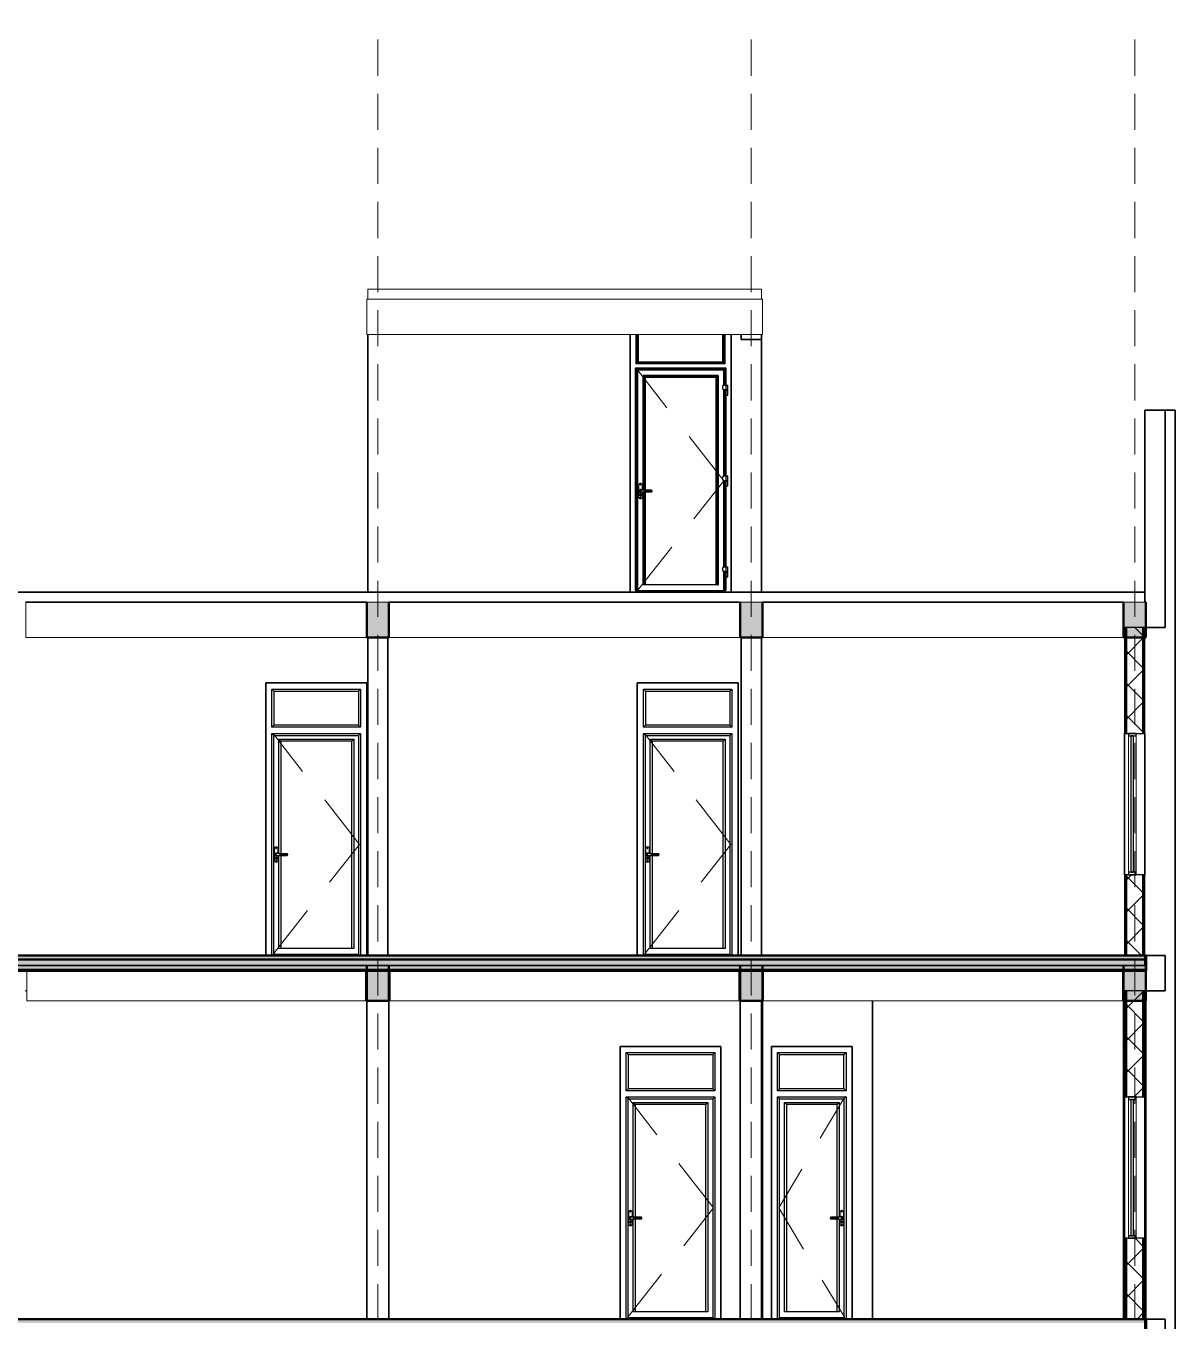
# Model space of a CAD drawing. Header units: millimetres. Extents: x -31177 to 39550, y -3751 to 20306.
# Drawn here: x 26163 to 37550, y 7480 to 20306 of the extents above; entities that cross this region are included whole.
import ezdxf

# ---------------------------------------------------------------- set-up
doc = ezdxf.new("R2010")
doc.units = ezdxf.units.MM
doc.linetypes.add('Centre', pattern=[2381.25, 476.25, -357.1875, 1190.625, -357.1875])
doc.linetypes.add('Hidden', pattern=[535.78125, 357.1875, -178.59375])
for name, color, linetype, lineweight in [('A-DOOR', 31, 'Continuous', 25), ('A-FLOR', 192, 'Continuous', 18), ('A-FLOR-HRAL', 11, 'Continuous', 18), ('A-FLOR-MCUT', 51, 'Continuous', 50), ('A-FLOR-PATT', 8, 'Continuous', 50), ('A-GLAZ', 151, 'Continuous', 25), ('A-WALL', 113, 'Continuous', 35), ('A-WALL-PATT', 111, 'Continuous', 25), ('S-BEAM', 12, 'Continuous', 18), ('S-COLS', 52, 'Continuous', 35), ('S-FNDN', 32, 'Continuous', 18), ('S-GRID', 1, 'Continuous', 9), ('S-STRS', 31, 'Continuous', 25)]:
    doc.layers.add(name, color=color, linetype=linetype, lineweight=lineweight)
pattern_1 = [(0, (4470.77, 5345.385), (304.8, 76.2), [25.146, -203.454, 25.146, -203.454, -1219.2]), (0, (4470.77, 5345.385), (304.8, 76.2), [-457.2, 25.146, -432.054, 25.146, -203.454, -533.4]), (0, (4470.77, 5345.385), (304.8, 76.2), [-1143, 25.146, -127.254, 25.146, -355.854]), (120, (4585.07, 5383.485), (-218.39114, 225.86454), [25.146, -203.454, 25.146, -203.454, -1219.2]), (120, (4585.07, 5383.485), (-218.39114, 225.86454), [-457.2, 25.146, -432.054, 25.146, -203.454, -533.4]), (120, (4585.07, 5383.485), (-218.39114, 225.86454), [-1143, 25.146, -127.254, 25.146, -355.854]), (240, (4623.17, 5535.885), (-86.40886, -302.06454), [25.146, -203.454, 25.146, -203.454, -1219.2]), (240, (4623.17, 5535.885), (-86.40886, -302.06454), [-457.2, 25.146, -432.054, 25.146, -203.454, -533.4]), (240, (4623.17, 5535.885), (-86.40886, -302.06454), [-1143, 25.146, -127.254, 25.146, -355.854])]
pattern_2 = [(45, (4470.77, 5345.39), (-159.099, 159.099), []), (135, (4470.77, 5345.39), (-159.099, -159.099), [])]

# ---------------------------------------------------------------- blocks, each defined once
blk = doc.blocks.new('CỬA 1 CÁNH EROWINDOW_có ô chết_ - D4_1000x2200-V8-MẶT CẮT 2-2')
at = {"layer": 'A-DOOR'}
for p, q in [((20471, 10139), (21349, 10139)), ((20471, 10139), (20491, 10119)), ((20471, 9761), (20471, 10139)), ((20471, 9761), (20471, 10139)), ((20471, 10139), (21349, 10139)), ((21329, 10119), (21349, 10139)), ((21349, 10139), (21349, 9761)), ((21349, 10139), (21349, 9761)), ((20491, 10119), (21329, 10119)), ((20491, 10119), (20491, 9781)), ((21329, 10119), (21329, 9781)), ((20491, 9781), (20471, 9761)), ((21349, 9761), (20471, 9761)), ((21349, 9761), (20471, 9761)), ((21329, 9781), (20491, 9781)), ((21329, 9781), (21349, 9761)), ((20491, 9680), (20471, 9700)), ((20471, 7500), (20471, 9700)), ((20471, 9700), (21349, 9700)), ((20471, 9700), (21349, 9700)), ((20471, 7500), (20471, 9700)), ((20491, 7500), (20491, 9680)), ((20491, 9680), (21329, 9680)), ((20559, 9624), (20539, 9644)), ((20539, 8513), (20539, 9644)), ((20539, 9644), (21281, 9644)), ((20539, 8513), (20539, 9644)), ((20539, 9644), (21281, 9644)), ((21261, 9624), (20559, 9624)), ((20559, 9624), (20559, 8508)), ((21261, 9624), (21281, 9644)), ((21261, 7571), (21261, 9624)), ((21281, 9644), (21281, 7571)), ((21281, 9644), (21281, 7571)), ((21329, 9680), (21349, 9700)), ((21329, 9680), (21329, 7500)), ((21349, 9700), (21349, 7500)), ((21349, 9700), (21349, 7500)), ((20493, 8555), (20493, 8445)), ((20509, 8460), (20509, 8471)), ((20511, 8473), (20515, 8473)), ((20539, 8513), (20513, 8513)), ((20538, 8509), (20513, 8509)), ((20513, 8491), (20538, 8491)), ((20513, 8487), (20539, 8487)), ((20517, 8471), (20517, 8460)), ((20533, 8513), (20533, 8555)), ((20533, 8445), (20533, 8487)), ((20548, 8504), (20538, 8509)), ((20538, 8491), (20548, 8496)), ((20549, 8508), (20539, 8513)), ((20539, 8487), (20549, 8492)), ((20539, 7571), (20539, 8487)), ((20539, 7571), (20539, 8487)), ((20619, 8504), (20548, 8504)), ((20548, 8496), (20619, 8496)), ((20619, 8508), (20549, 8508)), ((20549, 8492), (20619, 8492)), ((20559, 8492), (20559, 7571)), ((20510, 8453), (20510, 8458)), ((20510, 8458), (20510, 8453)), ((20516, 8458), (20516, 8453)), ((20516, 8453), (20516, 8458)), ((21281, 7571), (20539, 7571)), ((20491, 7515), (21329, 7515))]:
    blk.add_line(p, q, dxfattribs=at)
at = {"layer": 'A-DOOR', "linetype": 'Centre', "lineweight": 18}
for p, q in [((20483, 9700), (21337, 8600)), ((21337, 8600), (20483, 7515))]:
    blk.add_line(p, q, dxfattribs=at)
at = {"layer": 'A-DOOR', "flags": 128}
for points in [[(20513, 8513), (20512, 8513), (20512, 8513), (20511, 8513), (20511, 8513), (20510, 8513), (20510, 8513), (20509, 8512), (20509, 8512), (20508, 8512), (20508, 8512), (20507, 8512), (20507, 8512), (20507, 8511), (20506, 8511), (20506, 8511), (20505, 8510), (20505, 8510), (20504, 8510), (20504, 8509), (20504, 8509), (20503, 8509), (20503, 8508), (20503, 8508), (20502, 8507), (20502, 8507), (20502, 8507), (20502, 8506), (20501, 8506), (20501, 8505), (20501, 8505), (20501, 8504), (20501, 8504), (20500, 8503), (20500, 8503), (20500, 8502), (20500, 8502), (20500, 8501), (20500, 8501), (20500, 8500), (20500, 8500), (20500, 8499), (20500, 8499), (20500, 8498), (20500, 8498), (20500, 8497), (20500, 8497), (20501, 8496), (20501, 8496), (20501, 8495), (20501, 8495), (20501, 8494), (20502, 8494), (20502, 8493), (20502, 8493), (20502, 8492), (20503, 8492), (20503, 8492), (20503, 8491), (20504, 8491), (20504, 8490), (20505, 8490), (20505, 8490), (20505, 8489), (20506, 8489), (20506, 8489), (20507, 8489), (20507, 8488), (20508, 8488), (20508, 8488), (20509, 8488), (20509, 8488), (20510, 8487), (20510, 8487), (20511, 8487), (20511, 8487), (20512, 8487), (20512, 8487), (20513, 8487), (20513, 8487)], [(20619, 8492), (20619, 8492), (20620, 8492), (20620, 8492), (20620, 8492), (20621, 8492), (20621, 8492), (20621, 8492), (20622, 8492), (20622, 8493), (20622, 8493), (20622, 8493), (20623, 8493), (20623, 8493), (20623, 8493), (20624, 8493), (20624, 8494), (20624, 8494), (20624, 8494), (20625, 8494), (20625, 8494), (20625, 8495), (20625, 8495), (20625, 8495), (20626, 8495), (20626, 8496), (20626, 8496), (20626, 8496), (20626, 8497), (20626, 8497), (20626, 8497), (20627, 8497), (20627, 8498), (20627, 8498), (20627, 8498), (20627, 8499), (20627, 8499), (20627, 8499), (20627, 8500), (20627, 8500), (20627, 8500), (20627, 8501), (20627, 8501), (20627, 8501), (20627, 8502), (20627, 8502), (20627, 8502), (20627, 8502), (20627, 8503), (20626, 8503), (20626, 8503), (20626, 8504), (20626, 8504), (20626, 8504), (20626, 8504), (20625, 8505), (20625, 8505), (20625, 8505), (20625, 8505), (20625, 8506), (20624, 8506), (20624, 8506), (20624, 8506), (20624, 8507), (20623, 8507), (20623, 8507), (20623, 8507), (20623, 8507), (20622, 8507), (20622, 8507), (20622, 8508), (20621, 8508), (20621, 8508), (20621, 8508), (20620, 8508), (20620, 8508), (20620, 8508), (20619, 8508), (20619, 8508), (20619, 8508)]]:
    blk.add_lwpolyline(points, dxfattribs=at)
at = {"layer": 'A-DOOR'}
for centre, radius, start, end in [((20513, 8555), 20, 0, 180), ((20513, 8500), 15, 59.6784, 180), ((20513, 8500), 15, 180, 300.3216), ((20513, 8500), 15, 129.4693, 135), ((20513, 8500), 15, 225, 230.5307), ((20513, 8500), 8.66, 90, 270), ((20513, 8500), 15, 114.4972, 120), ((20513, 8500), 15, 240, 245.5028), ((20513, 8500), 15, 99.6105, 105), ((20513, 8500), 15, 255, 260.3895), ((20511, 8471), 2.04, 90, 180), ((20513, 8563), 3, 0, 180), ((20513, 8563), 3, 180, 0), ((20513, 8500), 3.02, 0, 180), ((20513, 8500), 3.02, 180, 0), ((20513, 8500), 15, 84.7698, 90), ((20513, 8500), 15, 270, 275.2302), ((20513, 8500), 3.02, 30, 45), ((20513, 8500), 3.02, 315, 330), ((20515, 8471), 2.04, 0, 90), ((20513, 8500), 15, 69.9569, 75), ((20513, 8500), 15, 285, 290.0431), ((20619, 8500), 3.66, 270, 90), ((20513, 8445), 20, 180, 0), ((20510, 8460), 1.99, 180, 268.9596), ((20510, 8460), 1.99, 224.4798, 268.9596), ((20513, 8438), 3, 0, 180), ((20513, 8438), 3, 180, 0), ((20513, 8453), 2.5, 180, 0), ((20516, 8460), 1.99, 271.0404, 0), ((20516, 8460), 1.99, 271.0404, 315.5202)]:
    blk.add_arc(centre, radius, start, end, dxfattribs=at)
for points in [[(20539, 8513), (20539, 8513), (20539, 8513), (20538, 8511), (20538, 8509), (20538, 8509)], [(20539, 8487), (20539, 8487), (20539, 8487), (20538, 8489), (20538, 8491), (20538, 8491)], [(20549, 8508), (20549, 8508), (20549, 8508), (20548, 8506), (20548, 8504), (20548, 8504)], [(20549, 8492), (20549, 8492), (20549, 8492), (20548, 8494), (20548, 8496), (20548, 8496)]]:
    blk.add_open_spline(points, degree=3, dxfattribs=at)
blk = doc.blocks.new('CỬA 1 CÁNH EROWINDOW_có ô chết_ - D5_800x2200-2361260-MẶT CẮT 2-2')
at = {"layer": 'A-DOOR'}
for p, q in [((33611, 2639), (34289, 2639)), ((33611, 2639), (33631, 2619)), ((33611, 2261), (33611, 2639)), ((33611, 2639), (34289, 2639)), ((33611, 2261), (33611, 2639)), ((33631, 2281), (33631, 2619)), ((33631, 2619), (34269, 2619)), ((34269, 2619), (34289, 2639)), ((34269, 2281), (34269, 2619)), ((34289, 2639), (34289, 2261)), ((34289, 2639), (34289, 2261)), ((33611, 2261), (33631, 2281)), ((34289, 2261), (33611, 2261)), ((34289, 2261), (33611, 2261)), ((33611, 2200), (34289, 2200)), ((33611, 2200), (33631, 2180)), ((33611, 0), (33611, 2200)), ((33611, 2200), (34289, 2200)), ((33611, 0), (33611, 2200)), ((34269, 2281), (33631, 2281)), ((34289, 2261), (34269, 2281)), ((34289, 2200), (34269, 2180)), ((34289, 2200), (34289, 0)), ((34289, 2200), (34289, 0)), ((33631, 2180), (34269, 2180)), ((33631, 0), (33631, 2180)), ((33679, 2144), (34221, 2144)), ((33679, 2144), (33699, 2124)), ((33679, 71), (33679, 2144)), ((33679, 2144), (34221, 2144)), ((33679, 71), (33679, 2144)), ((34201, 2124), (33699, 2124)), ((33699, 2124), (33699, 71)), ((34221, 2144), (34201, 2124)), ((34201, 1008), (34201, 2124)), ((34221, 2144), (34221, 1013)), ((34221, 2144), (34221, 1013)), ((34269, 2180), (34269, 0)), ((34227, 1055), (34227, 1013)), ((34267, 945), (34267, 1055)), ((34211, 1008), (34141, 1008)), ((34212, 1004), (34141, 1004)), ((34141, 996), (34212, 996)), ((34141, 992), (34211, 992)), ((34201, 71), (34201, 992)), ((34221, 1013), (34211, 1008)), ((34211, 992), (34221, 987)), ((34222, 1009), (34212, 1004)), ((34212, 996), (34222, 991)), ((34247, 1013), (34221, 1013)), ((34221, 987), (34247, 987)), ((34221, 987), (34221, 71)), ((34221, 987), (34221, 71)), ((34247, 1009), (34222, 1009)), ((34222, 991), (34247, 991)), ((34227, 987), (34227, 945)), ((34243, 960), (34243, 971)), ((34244, 953), (34244, 958)), ((34244, 958), (34244, 953)), ((34245, 973), (34249, 973)), ((34250, 958), (34250, 953)), ((34250, 953), (34250, 958)), ((34251, 971), (34251, 960)), ((33631, 15), (34269, 15)), ((34221, 71), (33679, 71))]:
    blk.add_line(p, q, dxfattribs=at)
at = {"layer": 'A-DOOR', "linetype": 'Centre', "lineweight": 18}
for p, q in [((34277, 2200), (33623, 1100)), ((33623, 1100), (34277, 15))]:
    blk.add_line(p, q, dxfattribs=at)
at = {"layer": 'A-DOOR', "flags": 128}
for points in [[(34141, 1008), (34141, 1008), (34140, 1008), (34140, 1008), (34140, 1008), (34139, 1008), (34139, 1008), (34139, 1008), (34138, 1008), (34138, 1007), (34138, 1007), (34138, 1007), (34137, 1007), (34137, 1007), (34137, 1007), (34136, 1007), (34136, 1006), (34136, 1006), (34136, 1006), (34135, 1006), (34135, 1006), (34135, 1005), (34135, 1005), (34135, 1005), (34134, 1005), (34134, 1004), (34134, 1004), (34134, 1004), (34134, 1003), (34134, 1003), (34134, 1003), (34133, 1003), (34133, 1002), (34133, 1002), (34133, 1002), (34133, 1001), (34133, 1001), (34133, 1001), (34133, 1000), (34133, 1000), (34133, 1000), (34133, 999), (34133, 999), (34133, 999), (34133, 998), (34133, 998), (34133, 998), (34133, 998), (34133, 997), (34134, 997), (34134, 997), (34134, 996), (34134, 996), (34134, 996), (34134, 996), (34135, 995), (34135, 995), (34135, 995), (34135, 995), (34135, 994), (34136, 994), (34136, 994), (34136, 994), (34136, 993), (34137, 993), (34137, 993), (34137, 993), (34137, 993), (34138, 993), (34138, 993), (34138, 992), (34139, 992), (34139, 992), (34139, 992), (34140, 992), (34140, 992), (34140, 992), (34141, 992), (34141, 992), (34141, 992)], [(34247, 987), (34248, 987), (34248, 987), (34249, 987), (34249, 987), (34250, 987), (34250, 987), (34251, 988), (34251, 988), (34252, 988), (34252, 988), (34253, 988), (34253, 988), (34253, 989), (34254, 989), (34254, 989), (34255, 990), (34255, 990), (34256, 990), (34256, 991), (34256, 991), (34257, 991), (34257, 992), (34257, 992), (34258, 993), (34258, 993), (34258, 993), (34258, 994), (34259, 994), (34259, 995), (34259, 995), (34259, 996), (34259, 996), (34260, 997), (34260, 997), (34260, 998), (34260, 998), (34260, 999), (34260, 999), (34260, 1000), (34260, 1000), (34260, 1001), (34260, 1001), (34260, 1002), (34260, 1002), (34260, 1003), (34260, 1003), (34259, 1004), (34259, 1004), (34259, 1005), (34259, 1005), (34259, 1006), (34258, 1006), (34258, 1007), (34258, 1007), (34258, 1008), (34257, 1008), (34257, 1008), (34257, 1009), (34256, 1009), (34256, 1010), (34255, 1010), (34255, 1010), (34255, 1011), (34254, 1011), (34254, 1011), (34253, 1011), (34253, 1012), (34252, 1012), (34252, 1012), (34251, 1012), (34251, 1012), (34250, 1013), (34250, 1013), (34249, 1013), (34249, 1013), (34248, 1013), (34248, 1013), (34247, 1013), (34247, 1013)]]:
    blk.add_lwpolyline(points, dxfattribs=at)
at = {"layer": 'A-DOOR'}
for centre, radius, start, end in [((34247, 1055), 20, 0, 180), ((34247, 1063), 3, 360, 180), ((34247, 1063), 3, 180, 0), ((34141, 1000), 3.66, 90, 270), ((34247, 945), 20, 180, 360), ((34247, 1000), 15, 0, 120.3216), ((34247, 1000), 15, 239.6784, 0), ((34247, 1000), 15, 105, 110.0431), ((34247, 1000), 15, 249.9569, 255), ((34245, 971), 2.04, 90, 180), ((34244, 960), 1.99, 180, 268.9596), ((34244, 960), 1.99, 224.4798, 268.9596), ((34247, 1000), 3.02, 0, 180), ((34247, 1000), 3.02, 135, 150), ((34247, 1000), 3.02, 180, 0), ((34247, 1000), 3.02, 210, 225), ((34247, 953), 2.5, 180, 0), ((34247, 938), 3, 0, 180), ((34247, 938), 3, 180, 0), ((34247, 1000), 15, 90, 95.2302), ((34247, 1000), 15, 264.7698, 270), ((34247, 1000), 8.66, 270, 90), ((34249, 971), 2.04, 0, 90), ((34247, 1000), 15, 75.2401, 80.3895), ((34247, 1000), 15, 279.6105, 284.7599), ((34250, 960), 1.99, 271.0404, 0), ((34250, 960), 1.99, 271.0404, 315.5202), ((34247, 1000), 15, 60, 65.5028), ((34247, 1000), 15, 294.4972, 300), ((34247, 1000), 15, 45, 50.5307), ((34247, 1000), 15, 309.4693, 315)]:
    blk.add_arc(centre, radius, start, end, dxfattribs=at)
for points in [[(34212, 1004), (34212, 1004), (34212, 1005), (34212, 1006), (34211, 1008), (34211, 1008), (34211, 1008)], [(34212, 996), (34212, 996), (34212, 995), (34212, 994), (34211, 992), (34211, 992), (34211, 992)], [(34222, 1009), (34222, 1009), (34222, 1010), (34222, 1011), (34221, 1013), (34221, 1013), (34221, 1013)], [(34222, 991), (34222, 991), (34222, 990), (34222, 989), (34221, 987), (34221, 987), (34221, 987)]]:
    blk.add_open_spline(points, degree=3, knots=[0, 0, 0, 0, 0.166667, 0.333333, 0.666667, 1, 1, 1, 1], dxfattribs=at)
blk = doc.blocks.new('CỬA 1 CÁNH EROWINDOW_có ô chết_ - D4_1000x2200-V12-MẶT CẮT 2-2')
at = {"layer": 'A-DOOR'}
for p, q in [((32281, 13739), (33159, 13739)), ((32281, 13739), (32301, 13719)), ((32281, 13361), (32281, 13739)), ((32281, 13361), (32281, 13739)), ((32281, 13739), (33159, 13739)), ((33139, 13719), (33159, 13739)), ((33159, 13739), (33159, 13361)), ((33159, 13739), (33159, 13361)), ((32301, 13719), (33139, 13719)), ((32301, 13719), (32301, 13381)), ((33139, 13719), (33139, 13381)), ((32301, 13381), (32281, 13361)), ((33159, 13361), (32281, 13361)), ((33159, 13361), (32281, 13361)), ((33139, 13381), (32301, 13381)), ((33139, 13381), (33159, 13361)), ((32301, 13280), (32281, 13300)), ((32281, 11100), (32281, 13300)), ((32281, 13300), (33159, 13300)), ((32281, 13300), (33159, 13300)), ((32281, 11100), (32281, 13300)), ((32301, 11100), (32301, 13280)), ((32301, 13280), (33139, 13280)), ((32369, 13224), (32349, 13244)), ((32349, 12113), (32349, 13244)), ((32349, 13244), (33091, 13244)), ((32349, 12113), (32349, 13244)), ((32349, 13244), (33091, 13244)), ((33071, 13224), (32369, 13224)), ((32369, 13224), (32369, 12108)), ((33071, 13224), (33091, 13244)), ((33071, 11171), (33071, 13224)), ((33091, 13244), (33091, 11171)), ((33091, 13244), (33091, 11171)), ((33139, 13280), (33159, 13300)), ((33139, 13280), (33139, 11100)), ((33159, 13300), (33159, 11100)), ((33159, 13300), (33159, 11100)), ((32303, 12155), (32303, 12045)), ((32319, 12060), (32319, 12071)), ((32320, 12053), (32320, 12058)), ((32320, 12058), (32320, 12053)), ((32321, 12073), (32325, 12073)), ((32349, 12113), (32323, 12113)), ((32348, 12109), (32323, 12109)), ((32323, 12091), (32348, 12091)), ((32323, 12087), (32349, 12087)), ((32326, 12058), (32326, 12053)), ((32326, 12053), (32326, 12058)), ((32327, 12071), (32327, 12060)), ((32343, 12113), (32343, 12155)), ((32343, 12045), (32343, 12087)), ((32358, 12104), (32348, 12109)), ((32348, 12091), (32358, 12096)), ((32359, 12108), (32349, 12113)), ((32349, 12087), (32359, 12092)), ((32349, 11171), (32349, 12087)), ((32349, 11171), (32349, 12087)), ((32429, 12104), (32358, 12104)), ((32358, 12096), (32429, 12096)), ((32429, 12108), (32359, 12108)), ((32359, 12092), (32429, 12092)), ((32369, 12092), (32369, 11171)), ((33091, 11171), (32349, 11171)), ((32301, 11115), (33139, 11115))]:
    blk.add_line(p, q, dxfattribs=at)
at = {"layer": 'A-DOOR', "linetype": 'Centre', "lineweight": 18}
for p, q in [((32293, 13300), (33147, 12200)), ((33147, 12200), (32293, 11115))]:
    blk.add_line(p, q, dxfattribs=at)
at = {"layer": 'A-DOOR', "flags": 128}
for points in [[(32323, 12113), (32322, 12113), (32322, 12113), (32321, 12113), (32321, 12113), (32320, 12113), (32320, 12113), (32319, 12112), (32319, 12112), (32318, 12112), (32318, 12112), (32317, 12112), (32317, 12112), (32317, 12111), (32316, 12111), (32316, 12111), (32315, 12110), (32315, 12110), (32314, 12110), (32314, 12109), (32314, 12109), (32313, 12109), (32313, 12108), (32313, 12108), (32312, 12107), (32312, 12107), (32312, 12107), (32312, 12106), (32311, 12106), (32311, 12105), (32311, 12105), (32311, 12104), (32311, 12104), (32310, 12103), (32310, 12103), (32310, 12102), (32310, 12102), (32310, 12101), (32310, 12101), (32310, 12100), (32310, 12100), (32310, 12099), (32310, 12099), (32310, 12098), (32310, 12098), (32310, 12097), (32310, 12097), (32311, 12096), (32311, 12096), (32311, 12095), (32311, 12095), (32311, 12094), (32312, 12094), (32312, 12093), (32312, 12093), (32312, 12092), (32313, 12092), (32313, 12092), (32313, 12091), (32314, 12091), (32314, 12090), (32315, 12090), (32315, 12090), (32315, 12089), (32316, 12089), (32316, 12089), (32317, 12089), (32317, 12088), (32318, 12088), (32318, 12088), (32319, 12088), (32319, 12088), (32320, 12087), (32320, 12087), (32321, 12087), (32321, 12087), (32322, 12087), (32322, 12087), (32323, 12087), (32323, 12087)], [(32429, 12092), (32429, 12092), (32430, 12092), (32430, 12092), (32430, 12092), (32431, 12092), (32431, 12092), (32431, 12092), (32432, 12092), (32432, 12093), (32432, 12093), (32432, 12093), (32433, 12093), (32433, 12093), (32433, 12093), (32434, 12093), (32434, 12094), (32434, 12094), (32434, 12094), (32435, 12094), (32435, 12094), (32435, 12095), (32435, 12095), (32435, 12095), (32436, 12095), (32436, 12096), (32436, 12096), (32436, 12096), (32436, 12097), (32436, 12097), (32436, 12097), (32437, 12097), (32437, 12098), (32437, 12098), (32437, 12098), (32437, 12099), (32437, 12099), (32437, 12099), (32437, 12100), (32437, 12100), (32437, 12100), (32437, 12101), (32437, 12101), (32437, 12101), (32437, 12102), (32437, 12102), (32437, 12102), (32437, 12102), (32437, 12103), (32436, 12103), (32436, 12103), (32436, 12104), (32436, 12104), (32436, 12104), (32436, 12104), (32435, 12105), (32435, 12105), (32435, 12105), (32435, 12105), (32435, 12106), (32434, 12106), (32434, 12106), (32434, 12106), (32434, 12107), (32433, 12107), (32433, 12107), (32433, 12107), (32433, 12107), (32432, 12107), (32432, 12107), (32432, 12108), (32431, 12108), (32431, 12108), (32431, 12108), (32430, 12108), (32430, 12108), (32430, 12108), (32429, 12108), (32429, 12108), (32429, 12108)]]:
    blk.add_lwpolyline(points, dxfattribs=at)
at = {"layer": 'A-DOOR'}
for centre, radius, start, end in [((32323, 12155), 20, 0, 180), ((32323, 12100), 15, 59.6784, 180), ((32323, 12100), 15, 180, 300.3216), ((32323, 12100), 15, 129.4693, 135), ((32323, 12100), 15, 225, 230.5307), ((32323, 12100), 8.66, 90, 270), ((32323, 12100), 15, 114.4972, 120), ((32323, 12100), 15, 240, 245.5028), ((32323, 12100), 15, 99.6105, 105), ((32323, 12100), 15, 255, 260.3895), ((32321, 12071), 2.04, 90, 180), ((32320, 12060), 1.99, 180, 268.9596), ((32320, 12060), 1.99, 224.4798, 268.9596), ((32323, 12163), 3, 0, 180), ((32323, 12163), 3, 180, 0), ((32323, 12100), 3.02, 0, 180), ((32323, 12100), 3.02, 180, 0), ((32323, 12100), 15, 84.7698, 90), ((32323, 12100), 15, 270, 275.2302), ((32323, 12100), 3.02, 30, 45), ((32323, 12100), 3.02, 315, 330), ((32325, 12071), 2.04, 0, 90), ((32326, 12060), 1.99, 271.0404, 0), ((32326, 12060), 1.99, 271.0404, 315.5202), ((32323, 12100), 15, 70.1453, 75), ((32323, 12100), 15, 285, 289.8547), ((32429, 12100), 3.66, 270, 90), ((32323, 12045), 20, 180, 0), ((32323, 12038), 3, 0, 180), ((32323, 12038), 3, 180, 0), ((32323, 12053), 2.5, 180, 0)]:
    blk.add_arc(centre, radius, start, end, dxfattribs=at)
for points in [[(32349, 12113), (32349, 12113), (32349, 12113), (32348, 12111), (32348, 12109), (32348, 12109)], [(32349, 12087), (32349, 12087), (32349, 12087), (32348, 12089), (32348, 12091), (32348, 12091)], [(32359, 12108), (32359, 12108), (32359, 12108), (32358, 12106), (32358, 12104), (32358, 12104)], [(32359, 12092), (32359, 12092), (32359, 12092), (32358, 12094), (32358, 12096), (32358, 12096)]]:
    blk.add_open_spline(points, degree=3, dxfattribs=at)
blk = doc.blocks.new('Railing - 150mm-V13-MẶT CẮT 2-2')
at = {"layer": 'A-FLOR-HRAL'}
blk.add_line((33240, 14550), (33237, 14550), dxfattribs=at)
blk = doc.blocks.new('Railing - Railing-2370603-MẶT CẮT 2-2')
blk.add_blockref('Railing - 150mm-V13-MẶT CẮT 2-2', (0, 0))
blk = doc.blocks.new('CỬA 1 CÁNH EROWINDOW_có ô chết_ - D4_1000x2200-V14-MẶT CẮT 2-2')
at = {"layer": 'A-DOOR'}
for p, q in [((32211, 16961), (32211, 17250)), ((32211, 16961), (32211, 17250)), ((32221, 17250), (32221, 16971)), ((32231, 17250), (32231, 16981)), ((33069, 16981), (33069, 17250)), ((33079, 16971), (33079, 17250)), ((33089, 17250), (33089, 16961)), ((33089, 17250), (33089, 16961)), ((33089, 16961), (32211, 16961)), ((33089, 16961), (32211, 16961)), ((32231, 16981), (32221, 16971)), ((32221, 16971), (33079, 16971)), ((32231, 16981), (33069, 16981)), ((33069, 16981), (33079, 16971)), ((32203, 16920), (33097, 16920)), ((32203, 16920), (32213, 16910)), ((32203, 14715), (32203, 16920)), ((33087, 16910), (32213, 16910)), ((32213, 16910), (32213, 14715)), ((32223, 16900), (33077, 16900)), ((32223, 14715), (32223, 16900)), ((33077, 16900), (32223, 16900)), ((32223, 16900), (32223, 14715)), ((32279, 15713), (32279, 16844)), ((33021, 16844), (32279, 16844)), ((32279, 15713), (32279, 16844)), ((32279, 16844), (33021, 16844)), ((32299, 16824), (32289, 16834)), ((32289, 16834), (32289, 15708)), ((32289, 16834), (33011, 16834)), ((32299, 16824), (32299, 15708)), ((33001, 16824), (32299, 16824)), ((33001, 16824), (33011, 16834)), ((33001, 14771), (33001, 16824)), ((33011, 16834), (33011, 14771)), ((33021, 14771), (33021, 16844)), ((33021, 16844), (33021, 14771)), ((33077, 16900), (33077, 16750)), ((33077, 16750), (33077, 16900)), ((33097, 16920), (33087, 16910)), ((33087, 16910), (33087, 16750)), ((33097, 16920), (33097, 16750)), ((33067, 16712), (33067, 16740)), ((33077, 16750), (33117, 16750)), ((33117, 16702), (33077, 16702)), ((33077, 16702), (33077, 15850)), ((33077, 15850), (33077, 16702)), ((33087, 16702), (33087, 15850)), ((33097, 16750), (33097, 16702)), ((33097, 16702), (33097, 15850)), ((33097, 16698), (33097, 16650)), ((33097, 16698), (33117, 16698)), ((33099, 16702), (33099, 16698)), ((33114, 16698), (33114, 16702)), ((33117, 16702), (33117, 16750)), ((33117, 16650), (33117, 16698)), ((33097, 16650), (33117, 16650)), ((33067, 15812), (33067, 15840)), ((33077, 15850), (33117, 15850)), ((33117, 15802), (33077, 15802)), ((33077, 15802), (33077, 14950)), ((33077, 14950), (33077, 15802)), ((33087, 15802), (33087, 14950)), ((33097, 15850), (33097, 15802)), ((33097, 15802), (33097, 14950)), ((33097, 15798), (33097, 15750)), ((33097, 15798), (33117, 15798)), ((33099, 15802), (33099, 15798)), ((33114, 15798), (33114, 15802)), ((33117, 15802), (33117, 15850)), ((33117, 15750), (33117, 15798)), ((32233, 15755), (32233, 15645)), ((32249, 15660), (32249, 15671)), ((32250, 15653), (32250, 15658)), ((32250, 15658), (32250, 15653)), ((32251, 15673), (32255, 15673)), ((32279, 15713), (32253, 15713)), ((32278, 15709), (32253, 15709)), ((32253, 15691), (32278, 15691)), ((32253, 15687), (32279, 15687)), ((32256, 15658), (32256, 15653)), ((32256, 15653), (32256, 15658)), ((32257, 15671), (32257, 15660)), ((32273, 15713), (32273, 15755)), ((32273, 15645), (32273, 15687)), ((32288, 15704), (32278, 15709)), ((32278, 15691), (32288, 15696)), ((32289, 15708), (32279, 15713)), ((32279, 15687), (32289, 15692)), ((32279, 14771), (32279, 15687)), ((32279, 14771), (32279, 15687)), ((32359, 15704), (32288, 15704)), ((32288, 15696), (32359, 15696)), ((32359, 15708), (32289, 15708)), ((32289, 15692), (32359, 15692)), ((32289, 15692), (32289, 14771)), ((32299, 15692), (32299, 14771)), ((33097, 15750), (33117, 15750)), ((33067, 14912), (33067, 14940)), ((33077, 14950), (33117, 14950)), ((33117, 14902), (33077, 14902)), ((33077, 14902), (33077, 14715)), ((33077, 14715), (33077, 14902)), ((33087, 14902), (33087, 14715)), ((33097, 14950), (33097, 14902)), ((33097, 14902), (33097, 14715)), ((33097, 14898), (33097, 14850)), ((33097, 14898), (33117, 14898)), ((33099, 14902), (33099, 14898)), ((33114, 14898), (33114, 14902)), ((33117, 14902), (33117, 14950)), ((33117, 14850), (33117, 14898)), ((32289, 14771), (32279, 14771)), ((33021, 14771), (32279, 14771)), ((33011, 14771), (33021, 14771)), ((33097, 14850), (33117, 14850)), ((32213, 14715), (32203, 14715)), ((32211, 14700), (32211, 14715)), ((32213, 14715), (32223, 14715)), ((32223, 14715), (33077, 14715)), ((32231, 14715), (32231, 14700)), ((33069, 14715), (33069, 14700)), ((33087, 14715), (33077, 14715)), ((33097, 14715), (33087, 14715)), ((33089, 14715), (33089, 14700))]:
    blk.add_line(p, q, dxfattribs=at)
at = {"layer": 'A-DOOR', "linetype": 'Centre', "lineweight": 18}
for p, q in [((32223, 16900), (33077, 15800)), ((33077, 15800), (32223, 14715))]:
    blk.add_line(p, q, dxfattribs=at)
at = {"layer": 'A-DOOR', "flags": 128}
for points in [[(32253, 15713), (32252, 15713), (32252, 15713), (32251, 15713), (32251, 15713), (32250, 15713), (32250, 15713), (32249, 15712), (32249, 15712), (32248, 15712), (32248, 15712), (32247, 15712), (32247, 15712), (32247, 15711), (32246, 15711), (32246, 15711), (32245, 15710), (32245, 15710), (32244, 15710), (32244, 15709), (32244, 15709), (32243, 15709), (32243, 15708), (32243, 15708), (32242, 15707), (32242, 15707), (32242, 15707), (32242, 15706), (32241, 15706), (32241, 15705), (32241, 15705), (32241, 15704), (32241, 15704), (32240, 15703), (32240, 15703), (32240, 15702), (32240, 15702), (32240, 15701), (32240, 15701), (32240, 15700), (32240, 15700), (32240, 15699), (32240, 15699), (32240, 15698), (32240, 15698), (32240, 15697), (32240, 15697), (32241, 15696), (32241, 15696), (32241, 15695), (32241, 15695), (32241, 15694), (32242, 15694), (32242, 15693), (32242, 15693), (32242, 15692), (32243, 15692), (32243, 15692), (32243, 15691), (32244, 15691), (32244, 15690), (32245, 15690), (32245, 15690), (32245, 15689), (32246, 15689), (32246, 15689), (32247, 15689), (32247, 15688), (32248, 15688), (32248, 15688), (32249, 15688), (32249, 15688), (32250, 15687), (32250, 15687), (32251, 15687), (32251, 15687), (32252, 15687), (32252, 15687), (32253, 15687), (32253, 15687)], [(32359, 15692), (32359, 15692), (32360, 15692), (32360, 15692), (32360, 15692), (32361, 15692), (32361, 15692), (32361, 15692), (32362, 15692), (32362, 15693), (32362, 15693), (32362, 15693), (32363, 15693), (32363, 15693), (32363, 15693), (32364, 15693), (32364, 15694), (32364, 15694), (32364, 15694), (32365, 15694), (32365, 15694), (32365, 15695), (32365, 15695), (32365, 15695), (32366, 15695), (32366, 15696), (32366, 15696), (32366, 15696), (32366, 15697), (32366, 15697), (32366, 15697), (32367, 15697), (32367, 15698), (32367, 15698), (32367, 15698), (32367, 15699), (32367, 15699), (32367, 15699), (32367, 15700), (32367, 15700), (32367, 15700), (32367, 15701), (32367, 15701), (32367, 15701), (32367, 15702), (32367, 15702), (32367, 15702), (32367, 15702), (32367, 15703), (32366, 15703), (32366, 15703), (32366, 15704), (32366, 15704), (32366, 15704), (32366, 15704), (32365, 15705), (32365, 15705), (32365, 15705), (32365, 15705), (32365, 15706), (32364, 15706), (32364, 15706), (32364, 15706), (32364, 15707), (32363, 15707), (32363, 15707), (32363, 15707), (32363, 15707), (32362, 15707), (32362, 15707), (32362, 15708), (32361, 15708), (32361, 15708), (32361, 15708), (32360, 15708), (32360, 15708), (32360, 15708), (32359, 15708), (32359, 15708), (32359, 15708)]]:
    blk.add_lwpolyline(points, dxfattribs=at)
at = {"layer": 'A-DOOR'}
for centre, radius, start, end in [((33077, 16740), 10, 90, 180), ((33077, 16740), 10, 150, 180), ((33077, 16712), 10, 180, 270), ((33077, 16712), 10, 195, 225), ((33077, 15840), 10, 90, 180), ((33077, 15840), 10, 150, 180), ((33077, 15812), 10, 180, 270), ((33077, 15812), 10, 195, 225), ((32253, 15755), 20, 0, 180), ((32253, 15700), 15, 59.6784, 180), ((32253, 15700), 15, 180, 300.3216), ((32253, 15700), 15, 129.4693, 135), ((32253, 15700), 15, 225, 230.5307), ((32253, 15700), 8.66, 90, 270), ((32253, 15700), 15, 114.4972, 120), ((32253, 15700), 15, 240, 245.5028), ((32253, 15700), 15, 99.6105, 105), ((32253, 15700), 15, 255, 260.3895), ((32251, 15671), 2.04, 90, 180), ((32250, 15660), 1.99, 180, 268.9596), ((32250, 15660), 1.99, 224.4798, 268.9596), ((32253, 15763), 3, 0, 180), ((32253, 15763), 3, 180, 0), ((32253, 15700), 3.02, 0, 180), ((32253, 15700), 3.02, 180, 0), ((32253, 15653), 2.5, 180, 0), ((32253, 15700), 15, 84.7698, 90), ((32253, 15700), 15, 270, 275.2302), ((32253, 15700), 3.02, 30, 45), ((32253, 15700), 3.02, 315, 330), ((32255, 15671), 2.04, 0, 90), ((32256, 15660), 1.99, 271.0404, 0), ((32256, 15660), 1.99, 271.0404, 315.5202), ((32253, 15700), 15, 69.9569, 75), ((32253, 15700), 15, 285, 290.0431), ((32359, 15700), 3.66, 270, 90), ((32253, 15645), 20, 180, 0), ((32253, 15638), 3, 0, 180), ((32253, 15638), 3, 180, 0), ((33077, 14940), 10, 90, 180), ((33077, 14940), 10, 150, 180), ((33077, 14912), 10, 180, 270), ((33077, 14912), 10, 195, 225)]:
    blk.add_arc(centre, radius, start, end, dxfattribs=at)
for points in [[(32279, 15713), (32279, 15713), (32279, 15713), (32278, 15711), (32278, 15709), (32278, 15709)], [(32279, 15687), (32279, 15687), (32279, 15687), (32278, 15689), (32278, 15691), (32278, 15691)], [(32289, 15708), (32289, 15708), (32289, 15708), (32288, 15706), (32288, 15704), (32288, 15704)], [(32289, 15692), (32289, 15692), (32289, 15692), (32288, 15694), (32288, 15696), (32288, 15696)]]:
    blk.add_open_spline(points, degree=3, dxfattribs=at)
blk = doc.blocks.new('M_Concrete-Rectangular-Column - COT220X300-2391839-MẶT CẮT 2-2')
at = {"layer": 'S-COLS'}
for p, q in [((440, 10650), (440, 7500)), ((660, 10650), (660, 7500))]:
    blk.add_line(p, q, dxfattribs=at)
blk = doc.blocks.new('M_Concrete-Rectangular-Column - COT200X250-V17-MẶT CẮT 2-2')
at = {"layer": 'S-COLS'}
for p, q in [((4250, 14250), (4250, 11100)), ((4450, 14250), (4450, 11100))]:
    blk.add_line(p, q, dxfattribs=at)
blk = doc.blocks.new('M_Concrete-Rectangular-Column - COT200X200-2391841-MẶT CẮT 2-2')
at = {"layer": 'S-COLS'}
blk.add_line((33450, 17250), (33450, 17200), dxfattribs=at)
blk = doc.blocks.new('CUA SO 2 CANH NHOM KINH O O THOANG - K4-V19-MẶT CẮT 2-2')
at = {"layer": 'A-GLAZ'}
for p, q in [((37163, 9700), (37087, 9700)), ((37087, 9700), (37087, 9675)), ((37087, 9675), (37163, 9675)), ((37137.5, 9675), (37112.5, 9675)), ((37112.5, 9675), (37112.5, 8325)), ((37137.5, 8325), (37137.5, 9675)), ((37163, 9675), (37163, 9700)), ((37163, 8325), (37087, 8325)), ((37087, 8325), (37087, 8300)), ((37087, 8300), (37163, 8300)), ((37112.5, 8325), (37137.5, 8325)), ((37163, 8300), (37163, 8325))]:
    blk.add_line(p, q, dxfattribs=at)
at = {"layer": 'A-GLAZ', "lineweight": 18}
for p, q in [((37087, 9675), (37087, 8325)), ((37163, 9675), (37163, 8325))]:
    blk.add_line(p, q, dxfattribs=at)

msp = doc.modelspace()

# ---------------------------------------------------------------- hatches: boundary and pattern name
at = {"layer": 'A-FLOR-PATT', "lineweight": 18}
h = msp.add_hatch(dxfattribs=at)
h.set_pattern_fill('FP_1', color=256, style=0, pattern_type=2)
h.set_pattern_definition(pattern_1)
h.paths.add_polyline_path([(37099.4, 11060), (37262.5, 11060), (37262.5, 11100), (-4038, 11100), (-4038, 11060), (37004.4, 11060)])
h = msp.add_hatch(dxfattribs=at)
h.set_pattern_fill('FP_4', color=256, style=0, pattern_type=2)
h.set_pattern_definition([(50, (4470.77, 5345.4), (546.5526, -47.8174), [57.15, -628.65]), (355, (4470.77, 5345.4), (-105.728, 573.17), [45.72, -502.92]), (100.451, (4516.3, 5341.4), (440.8275, 525.35), [48.57, -534.27]), (46.184, (4470.8, 5497.8), (813.237, -126.128), [85.725, -942.975]), (96.636, (4538.5, 5487.3), (712.207, 742.283), [72.855, -801.405]), (351.184, (4470.8, 5497.8), (712.215, 742.276), [68.58, -754.38]), (21, (4546.97, 5459.7), (454.8433, -306.796), [57.15, -628.65]), (326, (4546.97, 5459.7), (185.406, 552.564), [45.72, -502.92]), (71.451, (4584.87, 5434.1), (640.251, 245.764), [48.57, -534.27]), (37.5, (4470.77, 5345.39), (9.2664, 253.665), [25.146, -471.678, 25.146, -485.394, -504.825]), (37.5, (4470.77, 5345.39), (9.2664, 253.665), [-1007.364, 25.146, -479.679]), (7.5, (4470.77, 5345.39), (200.4594, 300.5414), [25.146, -265.938, 25.146, -460.248, -192.405]), (7.5, (4470.77, 5345.39), (200.4594, 300.5414), [-776.478, 25.146, -167.259]), (327.5, (4300.84, 5345.39), (406.7728, -17.1864), [25.146, -165.354, 25.146, -569.214, -788.67]), (327.5, (4300.84, 5345.39), (406.7728, -17.1864), [-784.86, 25.146, -763.524]), (317.5, (4224.64, 5345.4), (444.388, 76.2803), [25.146, -222.504, 25.146, -369.57, -560.07]), (317.5, (4224.64, 5345.4), (444.388, 76.2803), [-642.366, 25.146, -534.924])])
h.paths.add_polyline_path([(23996.1, 10960), (37262.5, 10960), (37262.5, 11060), (-4038, 11060), (-4038, 10960), (23236.5, 10960)])
h = msp.add_hatch(dxfattribs=at)
h.set_pattern_fill('FP_3', color=256, style=0, pattern_type=2)
h.set_pattern_definition([(0, (4470.77, 5345.4), (476.25, 476.25), [476.25, -476.25]), (0, (4470.77, 5524), (476.25, 476.25), [476.25, -476.25]), (0, (4470.77, 5702.57), (476.25, 476.25), [476.25, -476.25]), (90, (4530.3, 5762.1), (-476.25, 476.25), [476.25, -476.25]), (90, (4708.9, 5762.1), (-476.25, 476.25), [476.25, -476.25]), (90, (4887.5, 5762.1), (-476.25, 476.25), [476.25, -476.25])])
h.paths.add_polyline_path([(36909.5, 10950), (37262.5, 10950), (37262.5, 10960), (-4038, 10960), (-4038, 10950), (35390.2, 10950)])
h = msp.add_hatch(dxfattribs=at)
h.set_pattern_fill('FP_1', color=256, style=0, pattern_type=2)
h.set_pattern_definition(pattern_1)
h.paths.add_polyline_path([(37099.4, 7460), (37262.5, 7460), (37262.5, 7500), (-4038, 7500), (-4038, 7460), (36909.5, 7460)])
at = {"layer": 'A-WALL-PATT', "lineweight": 18}
h = msp.add_hatch(dxfattribs=at)
h.set_pattern_fill('FP_1', color=256, style=0, pattern_type=2)
h.set_pattern_definition(pattern_1)
h.paths.add_polyline_path([(37065, 11100), (37065, 11900), (37050, 11900), (37050, 11100)])
h.paths.add_polyline_path([(37065, 13300), (37065, 14350), (37050, 14350), (37050, 13300)])
h = msp.add_hatch(dxfattribs=at)
h.set_pattern_fill('FP_2', color=256, style=0, pattern_type=2)
h.set_pattern_definition(pattern_2)
h.paths.add_polyline_path([(37099.4, 11100), (37235, 11100), (37235, 11900), (37065, 11900), (37065, 11100)])
h.paths.add_polyline_path([(37065, 13300), (37235, 13300), (37235, 14350), (37065, 14350), (37065, 13463.4)])
h = msp.add_hatch(dxfattribs=at)
h.set_pattern_fill('FP_1', color=256, style=0, pattern_type=2)
h.set_pattern_definition(pattern_1)
h.paths.add_polyline_path([(37250, 11100), (37250, 11900), (37235, 11900), (37235, 11100)])
h.paths.add_polyline_path([(37250, 13300), (37250, 14350), (37235, 14350), (37235, 13300)])
h = msp.add_hatch(dxfattribs=at)
h.set_pattern_fill('FP_1', color=256, style=0, pattern_type=2)
h.set_pattern_definition(pattern_1)
h.paths.add_polyline_path([(37065, 7500), (37065, 8300), (37050, 8300), (37050, 7500)])
h.paths.add_polyline_path([(37065, 9700), (37065, 10750), (37050, 10750), (37050, 9700)])
h = msp.add_hatch(dxfattribs=at)
h.set_pattern_fill('FP_2', color=256, style=0, pattern_type=2)
h.set_pattern_definition(pattern_2)
h.paths.add_polyline_path([(37099.4, 7500), (37235, 7500), (37235, 8300), (37065, 8300), (37065, 7500)])
h.paths.add_polyline_path([(37065, 9700), (37235, 9700), (37235, 10750), (37065, 10750), (37065, 9770.7)])
h = msp.add_hatch(dxfattribs=at)
h.set_pattern_fill('FP_1', color=256, style=0, pattern_type=2)
h.set_pattern_definition(pattern_1)
h.paths.add_polyline_path([(37235, 7500), (37250, 7500), (37250, 8300), (37235, 8300), (37235, 7616.6)])
h.paths.add_polyline_path([(37250, 9700), (37250, 10750), (37235, 10750), (37235, 9700)])
at = {"layer": 'S-BEAM'}
for points in [[(29760, 14250), (29760, 14600), (29540, 14600), (29540, 14250)], [(33253.8, 14250), (33460, 14250), (33460, 14600), (33240, 14600), (33240, 14250)], [(37099.4, 14250), (37260, 14250), (37260, 14600), (37040, 14600), (37040, 14250)], [(29540, 10650), (29760, 10650), (29760, 11000), (29540, 11000)], [(33240, 10650), (33460, 10650), (33460, 11000), (33240, 11000), (33240, 10655.4)], [(37260, 10650), (37260, 11000), (37040, 11000), (37040, 10650), (37250, 10650)]]:
    msp.add_hatch(color=8, dxfattribs=at).paths.add_polyline_path(points)

# ---------------------------------------------------------------- linework, layer by layer
at = {"layer": 'A-FLOR', "lineweight": 50}
for p, q in [((37262.5, 11100), (-4038, 11100)), ((37262.5, 10950), (37262.5, 11100)), ((-4038, 10950), (37262.5, 10950)), ((37262.5, 7500), (-4038, 7500)), ((37262.5, 7350), (37262.5, 7500))]:
    msp.add_line(p, q, dxfattribs=at)
at = {"layer": 'A-FLOR'}
for p, q in [((37270, 10950), (37262.5, 10950)), ((37040, 10870), (37027.3, 10870)), ((37262.5, 7500), (37264.5, 7500))]:
    msp.add_line(p, q, dxfattribs=at)
at = {"layer": 'A-FLOR-MCUT'}
for p, q in [((37262.5, 11060), (-4038, 11060)), ((37262.5, 10960), (-4038, 10960))]:
    msp.add_line(p, q, dxfattribs=at)
at = {"layer": 'A-WALL'}
for p, q in [((29550, 17250), (29550, 14700)), ((32150, 14700), (32150, 17250)), ((33150, 17250), (33150, 14700)), ((33250, 17200), (33250, 17250)), ((33250, 17200), (33450, 17200)), ((33450, 17250), (33450, 14700)), ((37550, 16500), (37250, 16500)), ((37250, 16500), (37250, 14700)), ((37450, 14350), (37450, 16500)), ((37550, 16500), (37550, 0)), ((29540, 14350), (29537.3, 14350)), ((29762.7, 14350), (29760, 14350)), ((33240, 14350), (33237.3, 14350)), ((33462.7, 14350), (33460, 14350)), ((37040, 14350), (37037.3, 14350)), ((37450, 14350), (37260, 14350)), ((28540, 11100), (28540, 13800)), ((28540, 13800), (29540, 13800)), ((29540, 13800), (29540, 11100)), ((32220, 11100), (32220, 13800)), ((32220, 13800), (33220, 13800)), ((33220, 13800), (33220, 11100)), ((37050, 11900), (37050, 13300)), ((37250, 13300), (37250, 11900)), ((37264.5, 11100), (37450, 11100)), ((37450, 10750), (37450, 11100)), ((26172.7, 10750), (26160, 10750)), ((29540, 10750), (29527.3, 10750)), ((29772.7, 10750), (29760, 10750)), ((33240, 10750), (33227.3, 10750)), ((33450, 7500), (33450, 10650)), ((34550, 10650), (34550, 7500)), ((37040, 10750), (37027.3, 10750)), ((37450, 10750), (37260, 10750)), ((32050, 7500), (32050, 10200)), ((32050, 10200), (33050, 10200)), ((33050, 10200), (33050, 7500)), ((33550, 7500), (33550, 10200)), ((33550, 10200), (34350, 10200)), ((34350, 10200), (34350, 7500)), ((37050, 8300), (37050, 9700)), ((37250, 9700), (37250, 8300)), ((37264.5, 7500), (37450, 7500)), ((37450, 7150), (37450, 7500))]:
    msp.add_line(p, q, dxfattribs=at)
at = {"layer": 'A-WALL', "lineweight": 25}
for p, q in [((37250, 14350), (37050, 14350)), ((37050, 14350), (37050, 13300)), ((37250, 13300), (37250, 14350)), ((37050, 13300), (37250, 13300)), ((37250, 11900), (37050, 11900)), ((37050, 11900), (37050, 11100)), ((37250, 11100), (37250, 11900)), ((37250, 10750), (37050, 10750)), ((37050, 10750), (37050, 9700)), ((37250, 9700), (37250, 10750)), ((37050, 9700), (37250, 9700)), ((37250, 8300), (37050, 8300)), ((37050, 8300), (37050, 7500)), ((37250, 7500), (37250, 8300))]:
    msp.add_line(p, q, dxfattribs=at)
at = {"layer": 'A-WALL', "lineweight": 50}
for p, q in [((37065, 14350), (37065, 13300)), ((37235, 14350), (37235, 13300)), ((37065, 11900), (37065, 11100)), ((37235, 11900), (37235, 11100)), ((37065, 10750), (37065, 9700)), ((37235, 10750), (37235, 9700)), ((37065, 8300), (37065, 7500)), ((37235, 8300), (37235, 7500))]:
    msp.add_line(p, q, dxfattribs=at)
at = {"layer": 'S-BEAM'}
for p, q in [((29540, 17250), (29540, 17600)), ((29540, 17600), (33460, 17600)), ((33460, 17600), (33460, 17250)), ((29540, 17250), (33460, 17250)), ((26162.7, 14250), (26162.7, 14600)), ((29537.3, 14600), (29537.3, 14250)), ((29760, 14600), (29540, 14600)), ((29762.7, 14250), (29762.7, 14600)), ((33237.3, 14600), (33237.3, 14250)), ((33460, 14600), (33240, 14600)), ((33462.7, 14250), (33462.7, 14600)), ((37037.3, 14600), (37037.3, 14250)), ((37250, 14600), (37040, 14600)), ((26162.7, 14250), (29537.3, 14250)), ((29762.7, 14250), (33237.3, 14250)), ((33462.7, 14250), (37037.3, 14250)), ((26172.7, 10650), (26172.7, 10950)), ((29527.3, 10950), (29527.3, 10650)), ((29537.3, 10950), (29537.3, 10750)), ((29760, 11000), (29540, 11000)), ((29762.7, 10750), (29762.7, 10950)), ((29772.7, 10650), (29772.7, 10950)), ((33227.3, 10950), (33227.3, 10650)), ((33460, 11000), (33240, 11000)), ((33472.7, 10650), (33472.7, 10950)), ((37027.3, 10950), (37027.3, 10650)), ((37250, 11000), (37040, 11000)), ((26172.7, 10650), (29527.3, 10650)), ((29772.7, 10650), (33227.3, 10650)), ((33472.7, 10650), (37027.3, 10650))]:
    msp.add_line(p, q, dxfattribs=at)
at = {"layer": 'S-BEAM', "lineweight": 50}
for p, q in [((29540, 14600), (29540, 14250)), ((29760, 14250), (29760, 14600)), ((33240, 14600), (33240, 14250)), ((33460, 14250), (33460, 14600)), ((37040, 14600), (37040, 14250)), ((37260, 14600), (37250, 14600)), ((37260, 14250), (37260, 14600)), ((29540, 14250), (29760, 14250)), ((33240, 14250), (33460, 14250)), ((37040, 14250), (37260, 14250)), ((29540, 11000), (29540, 10650)), ((29760, 10650), (29760, 11000)), ((33240, 11000), (33240, 10650)), ((33460, 10650), (33460, 11000)), ((37040, 11000), (37040, 10650)), ((37260, 11000), (37250, 11000)), ((37260, 10650), (37260, 11000)), ((29540, 10650), (29760, 10650)), ((33240, 10650), (33460, 10650)), ((37040, 10650), (37260, 10650))]:
    msp.add_line(p, q, dxfattribs=at)
at = {"layer": 'S-FNDN'}
for p, q in [((29550, 17700), (33450, 17700)), ((29550, 17700), (29550, 17600)), ((33450, 17600), (33450, 17700)), ((29540, 14600), (29760, 14600)), ((33240, 14600), (33460, 14600)), ((37040, 14600), (37250, 14600)), ((37262.5, 11100), (37264.5, 11100)), ((37270, 11000), (37262.5, 11000))]:
    msp.add_line(p, q, dxfattribs=at)
at = {"layer": 'S-FNDN', "lineweight": 35}
for p, q in [((37250, 14700), (4250, 14700)), ((37250, 14600), (37250, 14700)), ((26160, 14600), (29540, 14600)), ((29760, 14600), (33240, 14600)), ((33460, 14600), (37040, 14600)), ((37250, 11000), (37250, 11100)), ((-4038, 11000), (37262.5, 11000)), ((37250, 7400), (37250, 7500))]:
    msp.add_line(p, q, dxfattribs=at)
at = {"layer": 'S-GRID', "linetype": 'Hidden'}
for p, q in [((29650, -3225.6), (29650, 20306.3)), ((33350, -3225.6), (33350, 20306.3)), ((37150, -3225.6), (37150, 20306.3))]:
    msp.add_line(p, q, dxfattribs=at)
at = {"layer": 'S-STRS'}
for p, q in [((33237.3, 14542), (33240, 14542)), ((33227.3, 10942), (33240, 10942))]:
    msp.add_line(p, q, dxfattribs=at)

# ---------------------------------------------------------------- block references
at = {"layer": 'A-DOOR'}
for name, p in [('CỬA 1 CÁNH EROWINDOW_có ô chết_ - D4_1000x2200-V14-MẶT CẮT 2-2', (0, 0)), ('CỬA 1 CÁNH EROWINDOW_có ô chết_ - D4_1000x2200-V8-MẶT CẮT 2-2', (8130, 3600)), ('CỬA 1 CÁNH EROWINDOW_có ô chết_ - D4_1000x2200-V12-MẶT CẮT 2-2', (0, 0)), ('CỬA 1 CÁNH EROWINDOW_có ô chết_ - D4_1000x2200-V8-MẶT CẮT 2-2', (11640, 0)), ('CỬA 1 CÁNH EROWINDOW_có ô chết_ - D5_800x2200-2361260-MẶT CẮT 2-2', (0, 7500))]:
    msp.add_blockref(name, p, dxfattribs=at)
at = {"layer": 'A-FLOR-HRAL'}
msp.add_blockref('Railing - Railing-2370603-MẶT CẮT 2-2', (0, 0), dxfattribs=at)
at = {"layer": 'A-GLAZ', "lineweight": 18}
for p in [(0, 3600), (0, 0)]:
    msp.add_blockref('CUA SO 2 CANH NHOM KINH O O THOANG - K4-V19-MẶT CẮT 2-2', p, dxfattribs=at)
at = {"layer": 'S-COLS'}
for name, p in [('M_Concrete-Rectangular-Column - COT200X200-2391841-MẶT CẮT 2-2', (0, 0)), ('M_Concrete-Rectangular-Column - COT200X250-V17-MẶT CẮT 2-2', (25300, 0)), ('M_Concrete-Rectangular-Column - COT200X250-V17-MẶT CẮT 2-2', (29000, 0)), ('M_Concrete-Rectangular-Column - COT220X300-2391839-MẶT CẮT 2-2', (29100, 0)), ('M_Concrete-Rectangular-Column - COT220X300-2391839-MẶT CẮT 2-2', (32800, 0)), ('M_Concrete-Rectangular-Column - COT220X300-2391839-MẶT CẮT 2-2', (36600, 0))]:
    msp.add_blockref(name, p, dxfattribs=at)

doc.saveas('drawing.dxf')
